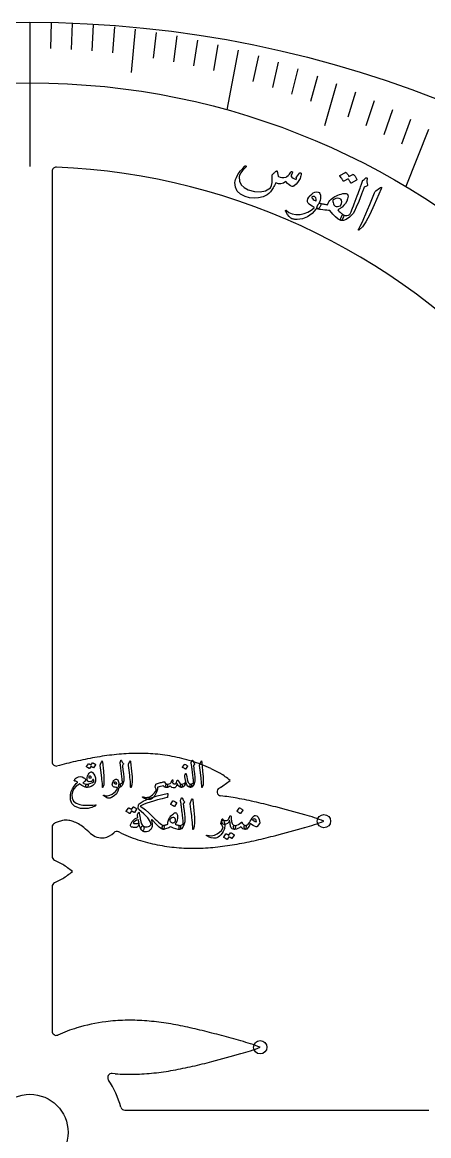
# Model space of a CAD drawing. Header units: millimetres. Extents: x -67 to 67, y -67 to 67.
# Drawn here: x -0.5 to 24.1, y -0.2 to 67 of the extents above; entities that cross this region are included whole.
import ezdxf

# ---------------------------------------------------------------- set-up
doc = ezdxf.new("R2010")
doc.units = ezdxf.units.MM
for name, color, linetype in [('CUT_INNER', 6, 'Continuous'), ('CUT_OUTER', 1, 'Continuous'), ('ENGRAVE', 7, 'Continuous'), ('ENGRAVE_FINE', 8, 'Continuous'), ('TEXT', 5, 'Continuous')]:
    doc.layers.add(name, color=color, linetype=linetype)

msp = doc.modelspace()

# ---------------------------------------------------------------- linework, layer by layer
at = {"layer": 'CUT_INNER'}
for points in [[(1.34, 58.007), (1.34, 22.361)], [(10.911, 21.968), (11.484, 21.677), (11.489, 21.674)], [(11.489, 20.812), (11.484, 20.81), (11.427, 20.78)], [(1.34, 18.427), (1.34, 16.654)], [(3.656, 18.045), (3.651, 18.049)], [(5.499, 18.058), (5.352, 18.133)], [(1.477, 16.431), (1.97, 16.18), (1.975, 16.178)], [(1.34, 14.84), (1.34, 6.107)], [(1.975, 15.316), (1.97, 15.313), (1.477, 15.063)], [(5.149, 3.537), (4.966, 3.555)], [(5.728, 1.34), (24.05, 1.34), (24.055, 1.34)]]:
    msp.add_lwpolyline(points, dxfattribs=at)
msp.add_circle((0, 0), 2.3, dxfattribs=at)
for centre, radius, start, end in [((1.59, 58.007), 0.25, 87.71484, 180), ((0, 19.146), 39.144, 352.28361, 87.65787), ((6.601, 9.034), 13.843, 91.46055, 96.29801), ((6.546, 11.066), 11.81, 85.78447, 91.44326), ((1.59, 22.361), 0.25, 180, 284.19928), ((11.046, -13.929), 37.251, 102.86653, 104.60759), ((8.263, -1.679), 24.689, 100.13944, 102.9008), ((7.017, 5.289), 17.611, 96.30648, 100.13953), ((6.614, 12.044), 10.83, 79.5433, 85.76311), ((6.684, 12.434), 10.433, 72.9409, 79.53327), ((6.915, 13.153), 9.678, 65.61825, 73.00192), ((6.683, 14.574), 8.573, 51.06598, 55.90895), ((7.424, 26.911), 7.329, 303.67971, 309.34535), ((11.54, 20.558), 0.25, 116.91175, 262.72882), ((9.813, 5.425), 14.981, 79.68114, 83.50068), ((8.141, -4.163), 24.714, 77.09479, 79.8507), ((4.839, -18.602), 39.525, 75.36454, 77.10292), ((-5.785, -59.137), 81.429, 74.06354, 75.33853), ((2.209, 17.389), 1.454, 99.55143, 110.46624), ((2.169, 17.615), 1.225, 81.72436, 99.44402), ((2.137, 17.42), 1.423, 70.32155, 81.57146), ((13.997, 9.298), 10.195, 68.4796, 75.36334), ((1.59, 18.427), 0.25, 117.31707, 180), ((2.253, 17.237), 1.612, 110.02758, 118.83247), ((1.961, 16.933), 1.94, 60.37979, 70.27459), ((1.521, 16.158), 2.832, 52.12942, 60.39998), ((0.545, 14.909), 4.416, 45.31098, 52.08134), ((5.238, 17.91), 0.25, 63.08825, 134.27301), ((-4.588, 92.327), 76.893, 284.62269, 285.97296), ((13.994, 28.276), 10.204, 284.63374, 291.51889), ((4.338, 18.783), 1.005, 227.28429, 278.05242), ((4.339, 18.78), 1.002, 278.02519, 316.3796), ((9.494, 26.873), 9.678, 245.61825, 253.00192), ((9.725, 27.592), 10.433, 252.9409, 259.53327), ((8.146, 41.705), 24.689, 280.13944, 282.9008), ((4.847, 56.133), 39.49, 282.89265, 284.63406), ((9.796, 27.982), 10.83, 259.5433, 265.76311), ((9.864, 28.96), 11.81, 265.78447, 271.44326), ((9.808, 30.992), 13.843, 271.46055, 276.29801), ((9.392, 34.737), 17.611, 276.30648, 280.13953), ((1.59, 16.654), 0.25, 180, 243.08825), ((-2.83, 9.078), 8.573, 51.06598, 55.90895), ((-2.089, 21.415), 7.329, 303.67971, 309.34535), ((1.59, 14.84), 0.25, 116.91175, 180), ((5.988, -4.452), 11.222, 91.27967, 97.24654), ((6.016, -5.903), 12.673, 85.98987, 91.25935), ((5.818, -8.682), 15.459, 81.63408, 85.97692), ((1.59, 6.107), 0.25, 180, 292.47879), ((5.587, -2.774), 9.49, 106.91886, 114.27511), ((5.904, -3.777), 10.541, 97.257, 106.98431), ((5.07, -13.756), 20.588, 78.3384, 81.6301), ((3.039, -23.61), 30.649, 76.10974, 78.34238), ((-2.349, -45.45), 53.144, 74.82818, 76.12379), ((-11.003, -77.653), 86.49, 74.07603, 74.87829), ((10.15, -4.347), 10.195, 68.4796, 75.36334), ((-8.434, 78.682), 76.893, 284.62269, 285.97296), ((10.147, 14.63), 10.204, 284.63374, 291.51889), ((1.001, 42.488), 39.49, 282.89265, 284.63406), ((4.941, 3.306), 0.25, 84.23973, 215.11843), ((6.017, 15.315), 11.81, 265.78447, 271.44326), ((5.962, 17.347), 13.843, 271.46055, 276.29801), ((5.546, 21.091), 17.611, 276.30648, 280.13953), ((4.3, 28.059), 24.689, 280.13944, 282.9008), ((0, 0), 5.695, 15.48377, 33.73235), ((5.728, 1.59), 0.25, 196.17188, 270)]:
    msp.add_arc(centre, radius, start, end, dxfattribs=at)
at = {"layer": 'CUT_OUTER'}
msp.add_circle((0, 0), 67, dxfattribs=at)
at = {"layer": 'ENGRAVE'}
for points in [[(0, 67), (0, 58.29)], [(12.567, 65.32), (11.874, 61.717)], [(24.037, 60.525), (22.671, 57.084)]]:
    msp.add_lwpolyline(points, dxfattribs=at)
for centre, radius in [((0, 19.146), 44.196), ((17.738, 18.783), 0.402), ((13.891, 5.137), 0.402)]:
    msp.add_circle(centre, radius, dxfattribs=at)
at = {"layer": 'ENGRAVE_FINE'}
for points in [[(1.276, 66.983), (1.246, 65.415)], [(2.55, 66.932), (2.491, 65.365)], [(3.823, 66.847), (3.733, 65.281)], [(5.091, 66.728), (4.972, 65.164)], [(6.356, 66.576), (6.107, 63.973)], [(7.614, 66.39), (7.435, 64.831)], [(8.865, 66.172), (8.657, 64.615)], [(10.109, 65.92), (9.871, 64.368)], [(11.343, 65.636), (11.075, 64.088)], [(13.78, 64.973), (13.454, 63.434)], [(14.981, 64.594), (14.626, 63.061)], [(16.169, 64.186), (15.784, 62.658)], [(17.342, 63.747), (16.928, 62.225)], [(18.501, 63.279), (17.763, 60.754)], [(19.643, 62.783), (19.172, 61.275)], [(20.769, 62.258), (20.269, 60.758)], [(21.877, 61.707), (21.348, 60.215)], [(22.966, 61.129), (22.409, 59.646)]]:
    msp.add_lwpolyline(points, dxfattribs=at)
at = {"layer": 'TEXT'}
for points in [[(16.262, 57.896), (16.276, 57.91), (16.29, 57.918), (16.304, 57.921), (16.318, 57.918), (16.334, 57.909), (16.346, 57.897), (16.353, 57.883), (16.357, 57.865), (16.358, 57.807), (16.349, 57.74), (16.328, 57.664), (16.296, 57.58), (16.23, 57.447), (16.149, 57.328), (16.055, 57.224), (15.947, 57.133), (15.914, 57.113), (15.883, 57.101), (15.852, 57.096), (15.822, 57.098), (15.725, 57.131), (15.63, 57.19), (15.537, 57.274), (15.445, 57.385), (15.292, 57.289), (15.139, 57.245), (14.987, 57.253), (14.835, 57.314), (14.797, 57.233), (14.759, 57.156), (14.72, 57.083), (14.68, 57.014), (14.639, 56.949), (14.597, 56.886), (14.554, 56.827), (14.509, 56.771), (14.418, 56.673), (14.314, 56.591), (14.198, 56.523), (14.07, 56.469), (13.791, 56.399), (13.517, 56.377), (13.248, 56.403), (12.982, 56.478), (12.702, 56.62), (12.506, 56.808), (12.392, 57.041), (12.36, 57.322), (12.374, 57.416), (12.405, 57.52), (12.454, 57.638), (12.521, 57.766), (12.607, 57.904), (12.711, 58.042), (12.832, 58.18), (12.971, 58.32), (12.981, 58.328), (12.992, 58.333), (13.003, 58.334), (13.015, 58.332), (13.026, 58.327), (13.035, 58.321), (13.041, 58.313), (13.046, 58.304), (13.047, 58.292), (13.045, 58.281), (13.039, 58.27), (13.031, 58.26), (12.851, 58.073), (12.722, 57.913), (12.645, 57.779), (12.617, 57.673), (12.641, 57.411), (12.741, 57.194), (12.916, 57.019), (13.167, 56.886), (13.546, 56.78), (13.893, 56.762), (14.212, 56.835), (14.504, 56.999), (14.563, 57.157), (14.602, 57.334), (14.618, 57.529), (14.612, 57.742), (14.61, 57.764), (14.611, 57.783), (14.616, 57.798), (14.624, 57.81), (14.662, 57.846), (14.698, 57.879), (14.732, 57.91), (14.764, 57.939), (14.794, 57.965), (14.821, 57.988), (14.846, 58.007), (14.869, 58.023), (14.88, 58.029), (14.89, 58.03), (14.899, 58.024), (14.906, 58.014), (14.909, 58.006), (14.913, 57.995), (14.917, 57.98), (14.923, 57.962), (14.928, 57.94), (14.934, 57.915), (14.939, 57.886), (14.945, 57.854), (14.956, 57.792), (14.968, 57.745), (14.981, 57.715), (14.994, 57.7), (15.093, 57.651), (15.202, 57.628), (15.321, 57.631), (15.451, 57.659), (15.506, 57.691), (15.573, 57.751), (15.652, 57.841), (15.742, 57.96), (15.751, 57.971), (15.761, 57.98), (15.774, 57.984), (15.79, 57.986), (15.803, 57.986), (15.815, 57.983), (15.825, 57.977), (15.833, 57.968), (15.838, 57.938), (15.825, 57.89), (15.794, 57.824), (15.745, 57.74), (15.805, 57.66), (15.876, 57.593), (15.96, 57.541), (16.056, 57.503), (16.066, 57.532), (16.072, 57.556), (16.074, 57.576), (16.07, 57.592), (16.065, 57.608), (16.064, 57.622), (16.067, 57.635), (16.074, 57.646)], [(19.484, 57.821), (19.491, 57.823), (19.5, 57.822), (19.509, 57.819), (19.519, 57.812), (19.551, 57.779), (19.581, 57.744), (19.609, 57.709), (19.635, 57.673), (19.659, 57.636), (19.681, 57.598), (19.701, 57.557), (19.72, 57.516), (19.722, 57.505), (19.721, 57.495), (19.715, 57.487), (19.707, 57.48), (19.373, 57.291), (19.366, 57.289), (19.359, 57.293), (19.351, 57.302), (19.342, 57.316), (19.337, 57.327), (19.328, 57.344), (19.315, 57.366), (19.298, 57.393), (19.276, 57.426), (19.25, 57.464), (19.22, 57.509), (19.186, 57.56), (18.926, 57.411), (18.916, 57.408), (18.906, 57.41), (18.897, 57.419), (18.889, 57.434), (18.882, 57.447), (18.87, 57.467), (18.854, 57.494), (18.833, 57.528), (18.807, 57.568), (18.776, 57.617), (18.738, 57.672), (18.696, 57.735), (18.692, 57.744), (18.692, 57.751), (18.696, 57.756), (18.703, 57.76), (19.031, 57.942), (19.038, 57.944), (19.047, 57.944), (19.056, 57.94), (19.067, 57.934), (19.095, 57.907), (19.121, 57.88), (19.145, 57.851), (19.168, 57.821), (19.189, 57.789), (19.208, 57.758), (19.226, 57.725), (19.242, 57.692)], [(20.095, 57.473), (20.154, 57.52), (20.2, 57.557), (20.233, 57.585), (20.254, 57.604), (20.269, 57.615), (20.283, 57.621), (20.297, 57.621), (20.311, 57.617), (20.324, 57.607), (20.333, 57.593), (20.336, 57.577), (20.335, 57.557), (20.325, 57.459), (20.326, 57.367), (20.337, 57.279), (20.358, 57.196), (20.363, 57.17), (20.356, 57.148), (20.338, 57.128), (20.308, 57.112), (20.162, 57.042), (20.14, 56.988), (20.119, 56.934), (20.098, 56.881), (20.078, 56.829), (20.058, 56.778), (20.039, 56.728), (20.02, 56.679), (20.002, 56.631), (19.831, 56.186), (19.688, 55.843), (19.574, 55.602), (19.488, 55.462), (19.278, 55.239), (19.085, 55.093), (18.907, 55.027), (18.745, 55.04), (18.741, 55.042), (18.738, 55.044), (18.734, 55.046), (18.73, 55.048), (18.72, 55.08), (18.731, 55.136), (18.764, 55.214), (18.819, 55.316), (18.842, 55.352), (18.866, 55.374), (18.893, 55.382), (18.921, 55.376), (19.024, 55.346), (19.121, 55.339), (19.209, 55.356), (19.29, 55.396), (19.329, 55.475), (19.37, 55.567), (19.415, 55.671), (19.462, 55.787), (19.513, 55.914), (19.567, 56.052), (19.623, 56.201), (19.683, 56.361), (19.742, 56.518), (19.795, 56.66), (19.841, 56.785), (19.881, 56.895), (19.915, 56.989), (19.943, 57.067), (19.966, 57.129), (19.984, 57.175), (20.056, 57.408), (20.066, 57.429), (20.076, 57.448), (20.086, 57.462), (20.095, 57.473)], [(17.252, 55.73), (17.017, 55.457), (16.749, 55.262), (16.448, 55.142), (16.113, 55.099), (16.07, 55.098), (16.027, 55.1), (15.986, 55.102), (15.945, 55.107), (15.907, 55.112), (15.87, 55.12), (15.835, 55.129), (15.802, 55.14), (15.728, 55.186), (15.642, 55.275), (15.543, 55.406), (15.431, 55.58), (15.42, 55.602), (15.416, 55.621), (15.419, 55.637), (15.429, 55.649), (15.443, 55.656), (15.456, 55.656), (15.47, 55.649), (15.485, 55.635), (15.625, 55.509), (15.809, 55.43), (16.037, 55.396), (16.31, 55.408), (16.55, 55.453), (16.771, 55.535), (16.971, 55.652), (17.15, 55.806), (17.153, 55.813), (17.153, 55.819), (17.152, 55.825), (17.148, 55.83), (17.022, 55.898), (16.919, 55.964), (16.839, 56.029), (16.781, 56.092), (16.747, 56.165), (16.742, 56.246), (16.765, 56.337), (16.818, 56.436), (16.826, 56.449), (16.835, 56.461), (16.845, 56.474), (16.855, 56.486), (16.865, 56.499), (16.877, 56.513), (16.889, 56.527), (16.902, 56.541), (16.997, 56.631), (17.093, 56.697), (17.19, 56.739), (17.288, 56.759), (17.377, 56.753), (17.447, 56.721), (17.495, 56.661), (17.524, 56.575), (17.535, 56.469), (17.527, 56.355), (17.5, 56.234), (17.456, 56.104), (17.463, 56.101), (17.471, 56.098), (17.478, 56.095), (17.485, 56.093), (17.492, 56.091), (17.499, 56.088), (17.507, 56.085), (17.514, 56.081), (17.537, 56.064), (17.549, 56.038), (17.55, 56.004), (17.54, 55.962), (17.524, 55.918), (17.503, 55.876), (17.477, 55.835), (17.448, 55.796), (17.418, 55.763), (17.391, 55.742), (17.369, 55.733), (17.35, 55.735), (17.279, 55.769), (17.275, 55.762), (17.269, 55.753), (17.262, 55.743), (17.252, 55.73)], [(17.271, 56.242), (17.264, 56.331), (17.243, 56.4), (17.209, 56.451), (17.162, 56.483), (17.127, 56.489), (17.094, 56.489), (17.062, 56.482), (17.031, 56.469), (17.018, 56.46), (17.012, 56.448), (17.01, 56.432), (17.014, 56.412), (17.037, 56.359), (17.083, 56.31), (17.151, 56.263), (17.242, 56.219), (17.252, 56.216), (17.261, 56.219), (17.267, 56.228), (17.271, 56.242)], [(19.122, 56.643), (19.127, 56.64), (19.132, 56.637), (19.136, 56.635), (19.14, 56.632), (19.143, 56.629), (19.146, 56.625), (19.149, 56.622), (19.152, 56.618), (19.177, 56.563), (19.187, 56.5), (19.183, 56.429), (19.165, 56.351), (19.107, 56.204), (19.031, 56.071), (18.937, 55.952), (18.825, 55.848), (18.796, 55.825), (18.766, 55.803), (18.735, 55.781), (18.704, 55.759), (18.671, 55.738), (18.638, 55.717), (18.603, 55.697), (18.568, 55.677), (18.615, 55.628), (18.661, 55.583), (18.706, 55.54), (18.75, 55.501), (18.794, 55.464), (18.837, 55.431), (18.879, 55.402), (18.921, 55.376), (18.934, 55.362), (18.938, 55.338), (18.932, 55.304), (18.916, 55.26), (18.868, 55.154), (18.823, 55.082), (18.782, 55.044), (18.745, 55.04), (18.588, 55.123), (18.428, 55.251), (18.264, 55.425), (18.095, 55.645), (18.002, 55.647), (17.9, 55.652), (17.789, 55.662), (17.67, 55.675), (17.552, 55.691), (17.459, 55.706), (17.39, 55.722), (17.346, 55.737), (17.328, 55.752), (17.317, 55.776), (17.314, 55.81), (17.319, 55.852), (17.324, 55.876), (17.33, 55.898), (17.339, 55.92), (17.349, 55.941), (17.36, 55.961), (17.372, 55.981), (17.384, 56.001), (17.398, 56.02), (17.427, 56.053), (17.456, 56.074), (17.483, 56.083), (17.509, 56.079), (17.567, 56.064), (17.625, 56.049), (17.681, 56.036), (17.737, 56.024), (17.792, 56.013), (17.846, 56.004), (17.901, 55.995), (17.955, 55.986), (17.99, 56.075), (18.038, 56.16), (18.1, 56.244), (18.176, 56.324), (18.247, 56.384), (18.322, 56.439), (18.401, 56.489), (18.485, 56.534), (18.574, 56.573), (18.668, 56.606), (18.768, 56.634), (18.873, 56.656), (18.952, 56.666), (19.019, 56.667), (19.076, 56.659), (19.122, 56.643)], [(21.08, 56.989), (21.155, 57.036), (21.198, 57.044), (21.209, 57.011), (21.188, 56.938), (20.77, 55.989), (20.509, 55.408), (20.271, 54.961), (20.057, 54.647), (19.868, 54.465), (19.846, 54.454), (19.83, 54.45), (19.82, 54.454), (19.816, 54.465), (19.816, 54.479), (19.819, 54.496), (19.826, 54.515), (19.837, 54.536), (19.926, 54.695), (20.013, 54.868), (20.099, 55.055), (20.182, 55.255), (20.205, 55.307), (20.264, 55.448), (20.361, 55.678), (20.494, 55.998), (20.78, 56.712), (20.798, 56.748), (20.818, 56.78), (20.84, 56.807), (20.865, 56.829)], [(18.748, 56.332), (18.657, 56.372), (18.555, 56.38), (18.443, 56.358), (18.322, 56.304), (18.294, 56.28), (18.278, 56.241), (18.274, 56.187), (18.282, 56.117), (18.302, 56.046), (18.331, 55.987), (18.369, 55.941), (18.417, 55.908), (18.478, 55.889), (18.552, 55.887), (18.639, 55.9), (18.739, 55.93), (18.798, 56.059), (18.819, 56.168), (18.802, 56.26), (18.748, 56.332)], [(3.765, 22.295), (3.768, 22.297), (3.772, 22.299), (3.777, 22.3), (3.784, 22.299), (3.806, 22.291), (3.828, 22.281), (3.849, 22.271), (3.87, 22.26), (3.89, 22.248), (3.91, 22.235), (3.929, 22.22), (3.947, 22.205), (3.951, 22.2), (3.953, 22.195), (3.952, 22.19), (3.95, 22.184), (3.839, 22.009), (3.836, 22.006), (3.831, 22.006), (3.825, 22.009), (3.818, 22.013), (3.813, 22.018), (3.805, 22.023), (3.793, 22.031), (3.779, 22.04), (3.761, 22.051), (3.74, 22.063), (3.715, 22.078), (3.687, 22.094), (3.599, 21.958), (3.595, 21.954), (3.59, 21.953), (3.584, 21.955), (3.576, 21.96), (3.57, 21.965), (3.559, 21.972), (3.545, 21.981), (3.528, 21.993), (3.506, 22.006), (3.48, 22.023), (3.449, 22.041), (3.415, 22.062), (3.411, 22.065), (3.409, 22.069), (3.41, 22.072), (3.412, 22.076), (3.525, 22.244), (3.528, 22.247), (3.532, 22.248), (3.537, 22.249), (3.544, 22.248), (3.563, 22.242), (3.582, 22.235), (3.6, 22.227), (3.618, 22.217), (3.635, 22.207), (3.651, 22.196), (3.667, 22.185), (3.682, 22.172)], [(4.312, 22.359), (4.334, 22.402), (4.351, 22.417), (4.365, 22.404), (4.374, 22.364), (4.427, 21.799), (4.458, 21.452), (4.466, 21.175), (4.448, 20.968), (4.406, 20.83), (4.399, 20.819), (4.392, 20.813), (4.386, 20.812), (4.381, 20.817), (4.377, 20.823), (4.374, 20.832), (4.372, 20.843), (4.372, 20.856), (4.372, 20.956), (4.367, 21.062), (4.358, 21.174), (4.344, 21.292), (4.341, 21.322), (4.332, 21.406), (4.317, 21.541), (4.295, 21.73), (4.245, 22.147), (4.244, 22.169), (4.245, 22.19), (4.248, 22.209), (4.254, 22.226)], [(5.439, 22.336), (5.455, 22.374), (5.467, 22.404), (5.476, 22.426), (5.481, 22.44), (5.485, 22.449), (5.49, 22.456), (5.496, 22.459), (5.504, 22.461), (5.512, 22.459), (5.519, 22.455), (5.525, 22.448), (5.529, 22.438), (5.548, 22.388), (5.571, 22.344), (5.598, 22.304), (5.628, 22.269), (5.637, 22.258), (5.639, 22.246), (5.636, 22.232), (5.626, 22.216), (5.575, 22.145), (5.579, 22.113), (5.582, 22.081), (5.586, 22.05), (5.589, 22.02), (5.593, 21.991), (5.596, 21.961), (5.599, 21.933), (5.603, 21.905), (5.635, 21.646), (5.654, 21.444), (5.661, 21.298), (5.656, 21.209), (5.612, 21.047), (5.556, 20.927), (5.486, 20.849), (5.402, 20.814), (5.4, 20.814), (5.398, 20.814), (5.395, 20.814), (5.393, 20.814), (5.379, 20.827), (5.371, 20.857), (5.367, 20.903), (5.368, 20.966), (5.37, 20.99), (5.376, 21.007), (5.387, 21.017), (5.402, 21.022), (5.461, 21.034), (5.51, 21.055), (5.548, 21.085), (5.578, 21.126), (5.576, 21.174), (5.572, 21.229), (5.567, 21.29), (5.56, 21.358), (5.552, 21.433), (5.543, 21.514), (5.532, 21.6), (5.52, 21.693), (5.509, 21.784), (5.499, 21.866), (5.489, 21.938), (5.481, 22.002), (5.473, 22.056), (5.467, 22.101), (5.463, 22.137), (5.46, 22.163), (5.437, 22.295), (5.436, 22.308), (5.436, 22.319), (5.437, 22.328), (5.439, 22.336)], [(6.011, 22.359), (6.033, 22.402), (6.051, 22.417), (6.064, 22.404), (6.073, 22.364), (6.126, 21.799), (6.158, 21.452), (6.165, 21.175), (6.147, 20.968), (6.106, 20.83), (6.098, 20.819), (6.091, 20.813), (6.085, 20.812), (6.08, 20.817), (6.076, 20.823), (6.073, 20.832), (6.072, 20.843), (6.071, 20.856), (6.071, 20.956), (6.066, 21.062), (6.057, 21.174), (6.043, 21.292), (6.04, 21.322), (6.031, 21.406), (6.016, 21.541), (5.995, 21.73), (5.944, 22.147), (5.943, 22.169), (5.944, 22.19), (5.948, 22.209), (5.953, 22.226)], [(9.313, 22.214), (9.316, 22.217), (9.32, 22.218), (9.325, 22.219), (9.332, 22.218), (9.376, 22.2), (9.418, 22.178), (9.458, 22.152), (9.495, 22.122), (9.499, 22.117), (9.5, 22.113), (9.5, 22.108), (9.498, 22.103), (9.389, 21.928), (9.385, 21.924), (9.38, 21.923), (9.374, 21.925), (9.366, 21.93), (9.36, 21.935), (9.349, 21.942), (9.335, 21.951), (9.318, 21.963), (9.296, 21.976), (9.27, 21.993), (9.239, 22.011), (9.205, 22.032), (9.2, 22.035), (9.198, 22.039), (9.198, 22.042), (9.2, 22.046)], [(9.73, 22.336), (9.746, 22.374), (9.758, 22.404), (9.767, 22.426), (9.772, 22.44), (9.776, 22.449), (9.781, 22.456), (9.787, 22.459), (9.795, 22.461), (9.803, 22.459), (9.81, 22.455), (9.816, 22.448), (9.82, 22.438), (9.839, 22.388), (9.862, 22.344), (9.889, 22.304), (9.919, 22.269), (9.928, 22.258), (9.93, 22.246), (9.927, 22.232), (9.917, 22.216), (9.866, 22.145), (9.87, 22.113), (9.873, 22.081), (9.877, 22.05), (9.88, 22.02), (9.884, 21.991), (9.887, 21.961), (9.891, 21.933), (9.894, 21.905), (9.926, 21.646), (9.945, 21.444), (9.953, 21.298), (9.947, 21.209), (9.904, 21.047), (9.847, 20.927), (9.777, 20.849), (9.694, 20.814), (9.691, 20.814), (9.689, 20.814), (9.687, 20.814), (9.684, 20.814), (9.671, 20.827), (9.662, 20.857), (9.658, 20.903), (9.659, 20.966), (9.661, 20.99), (9.668, 21.007), (9.678, 21.017), (9.694, 21.022), (9.752, 21.034), (9.801, 21.055), (9.84, 21.085), (9.869, 21.126), (9.867, 21.174), (9.863, 21.229), (9.858, 21.29), (9.851, 21.358), (9.843, 21.433), (9.834, 21.514), (9.823, 21.6), (9.811, 21.693), (9.8, 21.784), (9.79, 21.866), (9.78, 21.938), (9.772, 22.002), (9.765, 22.056), (9.759, 22.101), (9.754, 22.137), (9.751, 22.163), (9.728, 22.295), (9.727, 22.308), (9.727, 22.319), (9.729, 22.328), (9.73, 22.336)], [(10.302, 22.359), (10.324, 22.402), (10.342, 22.417), (10.355, 22.404), (10.364, 22.364), (10.418, 21.799), (10.449, 21.452), (10.456, 21.175), (10.439, 20.968), (10.397, 20.83), (10.389, 20.819), (10.382, 20.813), (10.377, 20.812), (10.371, 20.817), (10.367, 20.823), (10.364, 20.832), (10.363, 20.843), (10.362, 20.856), (10.362, 20.956), (10.358, 21.062), (10.348, 21.174), (10.335, 21.292), (10.332, 21.322), (10.322, 21.406), (10.307, 21.541), (10.286, 21.73), (10.235, 22.147), (10.234, 22.169), (10.235, 22.19), (10.239, 22.209), (10.245, 22.226)], [(3.691, 21.757), (3.707, 21.755), (3.725, 21.748), (3.744, 21.737), (3.765, 21.721), (3.855, 21.625), (3.918, 21.516), (3.953, 21.396), (3.961, 21.264), (3.954, 21.195), (3.94, 21.134), (3.918, 21.08), (3.89, 21.033), (3.797, 20.938), (3.688, 20.869), (3.565, 20.828), (3.426, 20.814), (3.412, 20.818), (3.4, 20.828), (3.39, 20.844), (3.382, 20.867), (3.379, 20.88), (3.377, 20.893), (3.377, 20.907), (3.377, 20.92), (3.377, 20.934), (3.379, 20.947), (3.38, 20.959), (3.382, 20.971), (3.389, 20.991), (3.398, 21.007), (3.41, 21.017), (3.426, 21.022), (3.561, 21.04), (3.679, 21.074), (3.778, 21.123), (3.86, 21.188), (3.856, 21.22), (3.851, 21.246), (3.845, 21.265), (3.839, 21.278), (3.831, 21.289), (3.824, 21.296), (3.817, 21.299), (3.811, 21.299), (3.807, 21.297), (3.804, 21.295), (3.801, 21.293), (3.8, 21.289), (3.777, 21.244), (3.75, 21.209), (3.718, 21.184), (3.68, 21.169), (3.57, 21.161), (3.495, 21.191), (3.454, 21.259), (3.447, 21.365), (3.456, 21.427), (3.475, 21.49), (3.502, 21.556), (3.539, 21.624), (3.578, 21.682), (3.616, 21.724), (3.654, 21.749), (3.691, 21.757)], [(3.615, 21.508), (3.592, 21.502), (3.574, 21.485), (3.561, 21.457), (3.553, 21.418), (3.553, 21.412), (3.554, 21.408), (3.554, 21.405), (3.555, 21.405), (3.579, 21.399), (3.602, 21.396), (3.626, 21.395), (3.65, 21.398), (3.671, 21.402), (3.688, 21.409), (3.702, 21.417), (3.712, 21.428), (3.686, 21.465), (3.661, 21.491), (3.638, 21.505), (3.615, 21.508)], [(9.334, 21.524), (9.334, 21.535), (9.338, 21.549), (9.346, 21.568), (9.357, 21.591), (9.368, 21.613), (9.378, 21.631), (9.386, 21.645), (9.391, 21.654), (9.402, 21.661), (9.411, 21.659), (9.418, 21.649), (9.424, 21.631), (9.426, 21.618), (9.43, 21.603), (9.434, 21.585), (9.439, 21.565), (9.444, 21.542), (9.449, 21.518), (9.455, 21.491), (9.461, 21.462), (9.488, 21.342), (9.512, 21.245), (9.533, 21.173), (9.55, 21.126), (9.577, 21.084), (9.609, 21.052), (9.648, 21.032), (9.694, 21.022), (9.707, 21.019), (9.718, 21.014), (9.727, 21.005), (9.735, 20.994), (9.741, 20.979), (9.744, 20.963), (9.744, 20.945), (9.74, 20.925), (9.729, 20.877), (9.718, 20.842), (9.706, 20.821), (9.694, 20.814), (9.602, 20.834), (9.526, 20.89), (9.465, 20.981), (9.419, 21.107), (9.417, 21.112), (9.415, 21.113), (9.414, 21.113), (9.412, 21.109), (9.357, 20.987), (9.291, 20.897), (9.216, 20.84), (9.131, 20.814), (9.121, 20.815), (9.113, 20.82), (9.106, 20.829), (9.101, 20.842), (9.096, 20.86), (9.091, 20.884), (9.086, 20.912), (9.08, 20.946), (9.079, 20.978), (9.087, 21.002), (9.104, 21.016), (9.131, 21.022), (9.22, 21.033), (9.294, 21.06), (9.354, 21.104), (9.401, 21.163), (9.402, 21.17), (9.399, 21.186), (9.395, 21.209), (9.387, 21.241), (9.382, 21.261), (9.377, 21.285), (9.371, 21.314), (9.365, 21.347), (9.358, 21.385), (9.351, 21.427), (9.343, 21.474), (9.334, 21.524)], [(3.253, 21.407), (3.298, 21.376), (3.33, 21.345), (3.348, 21.315), (3.352, 21.285), (3.348, 21.256), (3.339, 21.229), (3.323, 21.203), (3.302, 21.179), (3.277, 21.156), (3.252, 21.137), (3.226, 21.12), (3.2, 21.107), (3.193, 21.104), (3.192, 21.101), (3.195, 21.096), (3.203, 21.091), (3.258, 21.062), (3.314, 21.04), (3.37, 21.027), (3.426, 21.022), (3.463, 21.015), (3.488, 20.999), (3.502, 20.973), (3.505, 20.939), (3.496, 20.884), (3.48, 20.845), (3.457, 20.822), (3.426, 20.814), (3.339, 20.828), (3.242, 20.867), (3.134, 20.934), (3.016, 21.026), (3.009, 21.03), (3.001, 21.031), (2.994, 21.03), (2.986, 21.026), (2.79, 20.888), (2.647, 20.732), (2.558, 20.559), (2.522, 20.369), (2.545, 20.163), (2.635, 19.997), (2.792, 19.872), (3.016, 19.786), (3.094, 19.769), (3.184, 19.756), (3.285, 19.747), (3.397, 19.742), (3.521, 19.741), (3.656, 19.744), (3.802, 19.751), (3.959, 19.763), (3.97, 19.764), (3.978, 19.763), (3.984, 19.759), (3.986, 19.754), (3.986, 19.747), (3.982, 19.739), (3.976, 19.732), (3.966, 19.724), (3.924, 19.698), (3.869, 19.671), (3.803, 19.642), (3.724, 19.611), (3.645, 19.582), (3.577, 19.562), (3.52, 19.549), (3.475, 19.544), (3.396, 19.54), (3.321, 19.539), (3.248, 19.54), (3.177, 19.544), (3.109, 19.549), (3.045, 19.558), (2.983, 19.568), (2.924, 19.581), (2.68, 19.682), (2.52, 19.848), (2.443, 20.079), (2.449, 20.374), (2.491, 20.565), (2.562, 20.742), (2.663, 20.904), (2.792, 21.052), (2.804, 21.063), (2.815, 21.073), (2.826, 21.081), (2.835, 21.089), (2.843, 21.095), (2.85, 21.101), (2.856, 21.107), (2.861, 21.112), (2.871, 21.12), (2.876, 21.127), (2.876, 21.133), (2.873, 21.137), (2.842, 21.16), (2.807, 21.177), (2.768, 21.189), (2.725, 21.195), (2.698, 21.2), (2.68, 21.209), (2.672, 21.221), (2.675, 21.236), (2.687, 21.263), (2.7, 21.288), (2.716, 21.311), (2.732, 21.332), (2.75, 21.352), (2.769, 21.37), (2.789, 21.387), (2.811, 21.402), (2.92, 21.454), (3.031, 21.473), (3.142, 21.457), (3.253, 21.407)], [(5.356, 20.789), (5.302, 20.599), (5.212, 20.44), (5.084, 20.312), (4.92, 20.215), (4.897, 20.205), (4.875, 20.196), (4.853, 20.188), (4.83, 20.181), (4.809, 20.176), (4.788, 20.171), (4.767, 20.168), (4.747, 20.166), (4.698, 20.173), (4.632, 20.199), (4.55, 20.244), (4.452, 20.307), (4.442, 20.316), (4.436, 20.325), (4.434, 20.333), (4.436, 20.342), (4.442, 20.348), (4.449, 20.351), (4.458, 20.35), (4.468, 20.346), (4.57, 20.313), (4.685, 20.313), (4.811, 20.347), (4.95, 20.413), (5.064, 20.49), (5.158, 20.581), (5.232, 20.685), (5.287, 20.803), (5.287, 20.807), (5.285, 20.81), (5.283, 20.813), (5.28, 20.814), (5.201, 20.819), (5.133, 20.828), (5.077, 20.842), (5.033, 20.86), (4.999, 20.889), (4.978, 20.928), (4.969, 20.979), (4.973, 21.04), (4.975, 21.048), (4.976, 21.057), (4.978, 21.065), (4.98, 21.074), (4.983, 21.083), (4.986, 21.092), (4.989, 21.102), (4.992, 21.112), (5.019, 21.178), (5.052, 21.232), (5.09, 21.276), (5.135, 21.308), (5.18, 21.325), (5.222, 21.325), (5.26, 21.307), (5.294, 21.271), (5.324, 21.221), (5.346, 21.163), (5.362, 21.096), (5.37, 21.022), (5.375, 21.022), (5.379, 21.022), (5.383, 21.023), (5.387, 21.023), (5.391, 21.023), (5.396, 21.024), (5.4, 21.024), (5.405, 21.024), (5.42, 21.021), (5.432, 21.011), (5.441, 20.994), (5.446, 20.971), (5.448, 20.946), (5.448, 20.92), (5.445, 20.894), (5.439, 20.867), (5.432, 20.844), (5.424, 20.828), (5.415, 20.818), (5.405, 20.814), (5.361, 20.814), (5.361, 20.81), (5.36, 20.805), (5.358, 20.797), (5.356, 20.789)], [(5.245, 21.047), (5.221, 21.089), (5.195, 21.119), (5.166, 21.137), (5.135, 21.142), (5.116, 21.137), (5.1, 21.129), (5.085, 21.118), (5.073, 21.105), (5.069, 21.098), (5.068, 21.09), (5.071, 21.081), (5.077, 21.073), (5.101, 21.052), (5.135, 21.037), (5.181, 21.03), (5.236, 21.029), (5.242, 21.03), (5.245, 21.033), (5.247, 21.039), (5.245, 21.047)], [(8.259, 20.814), (8.223, 20.816), (8.191, 20.821), (8.162, 20.828), (8.137, 20.84), (8.126, 20.846), (8.115, 20.854), (8.106, 20.862), (8.097, 20.872), (8.088, 20.883), (8.08, 20.894), (8.071, 20.906), (8.063, 20.918), (7.967, 20.904), (7.879, 20.886), (7.799, 20.864), (7.727, 20.84), (7.712, 20.831), (7.701, 20.82), (7.694, 20.805), (7.692, 20.787), (7.686, 20.713), (7.676, 20.645), (7.661, 20.585), (7.641, 20.531), (7.622, 20.488), (7.601, 20.447), (7.577, 20.407), (7.553, 20.367), (7.526, 20.328), (7.497, 20.291), (7.466, 20.255), (7.434, 20.219), (7.37, 20.16), (7.31, 20.117), (7.252, 20.092), (7.196, 20.083), (7.143, 20.086), (7.087, 20.095), (7.029, 20.111), (6.968, 20.132), (6.938, 20.144), (6.911, 20.156), (6.886, 20.168), (6.864, 20.179), (6.845, 20.19), (6.827, 20.2), (6.812, 20.209), (6.8, 20.217), (6.792, 20.224), (6.788, 20.232), (6.786, 20.24), (6.788, 20.249), (6.793, 20.257), (6.8, 20.26), (6.809, 20.26), (6.82, 20.256), (6.865, 20.24), (6.906, 20.228), (6.943, 20.22), (6.975, 20.217), (6.992, 20.216), (7.009, 20.216), (7.028, 20.216), (7.048, 20.217), (7.068, 20.218), (7.09, 20.221), (7.113, 20.223), (7.136, 20.226), (7.186, 20.24), (7.245, 20.268), (7.311, 20.309), (7.385, 20.365), (7.459, 20.43), (7.522, 20.502), (7.575, 20.58), (7.618, 20.664), (7.62, 20.668), (7.62, 20.671), (7.62, 20.675), (7.618, 20.678), (7.605, 20.723), (7.589, 20.764), (7.571, 20.799), (7.549, 20.83), (7.543, 20.851), (7.548, 20.886), (7.564, 20.936), (7.591, 21.001), (7.598, 21.014), (7.608, 21.024), (7.62, 21.032), (7.634, 21.038), (7.695, 21.057), (7.755, 21.075), (7.814, 21.093), (7.872, 21.109), (7.929, 21.125), (7.987, 21.139), (8.043, 21.153), (8.1, 21.165), (8.114, 21.166), (8.124, 21.164), (8.132, 21.157), (8.137, 21.146), (8.142, 21.122), (8.149, 21.1), (8.158, 21.081), (8.169, 21.063), (8.184, 21.049), (8.204, 21.038), (8.229, 21.029), (8.259, 21.022), (8.274, 21.016), (8.286, 21.004), (8.295, 20.987), (8.301, 20.964), (8.304, 20.939), (8.304, 20.913), (8.302, 20.888), (8.296, 20.863), (8.289, 20.841), (8.28, 20.826), (8.27, 20.817), (8.259, 20.814)], [(8.255, 21.022), (8.335, 21.026), (8.401, 21.04), (8.454, 21.063), (8.495, 21.096), (8.513, 21.121), (8.53, 21.153), (8.547, 21.191), (8.564, 21.236), (8.57, 21.25), (8.576, 21.26), (8.584, 21.267), (8.591, 21.271), (8.601, 21.273), (8.61, 21.272), (8.617, 21.268), (8.624, 21.262), (8.629, 21.252), (8.632, 21.241), (8.631, 21.229), (8.628, 21.215), (8.616, 21.181), (8.609, 21.153), (8.605, 21.13), (8.605, 21.112), (8.613, 21.087), (8.629, 21.066), (8.654, 21.051), (8.688, 21.04), (8.726, 21.035), (8.757, 21.037), (8.783, 21.045), (8.803, 21.059), (8.825, 21.087), (8.845, 21.128), (8.864, 21.183), (8.882, 21.25), (8.885, 21.258), (8.89, 21.264), (8.9, 21.267), (8.912, 21.268), (8.923, 21.267), (8.933, 21.264), (8.94, 21.258), (8.944, 21.25), (8.986, 21.155), (9.032, 21.086), (9.081, 21.041), (9.133, 21.022), (9.145, 21.016), (9.156, 21.002), (9.165, 20.979), (9.172, 20.948), (9.176, 20.923), (9.176, 20.899), (9.173, 20.876), (9.168, 20.854), (9.161, 20.836), (9.153, 20.824), (9.144, 20.817), (9.133, 20.814), (9.059, 20.828), (8.994, 20.871), (8.937, 20.943), (8.889, 21.043), (8.886, 21.048), (8.884, 21.049), (8.88, 21.048), (8.877, 21.043), (8.857, 20.979), (8.836, 20.925), (8.816, 20.883), (8.796, 20.851), (8.777, 20.83), (8.756, 20.814), (8.732, 20.803), (8.707, 20.798), (8.631, 20.803), (8.565, 20.825), (8.509, 20.864), (8.462, 20.92), (8.409, 20.876), (8.357, 20.843), (8.306, 20.823), (8.255, 20.814), (8.242, 20.817), (8.23, 20.827), (8.22, 20.843), (8.211, 20.865), (8.195, 20.934), (8.198, 20.983), (8.217, 21.012), (8.255, 21.022)], [(8.288, 20.462), (8.296, 20.461), (8.302, 20.46), (8.308, 20.457), (8.312, 20.454), (8.318, 20.447), (8.321, 20.438), (8.322, 20.427), (8.32, 20.414), (8.291, 20.229), (8.288, 20.221), (8.284, 20.214), (8.276, 20.209), (8.267, 20.205), (7.972, 20.134), (7.703, 20.065), (7.461, 19.997), (7.246, 19.93), (7.057, 19.866), (6.895, 19.803), (6.76, 19.742), (6.652, 19.682), (6.802, 19.59), (6.972, 19.46), (7.162, 19.292), (7.373, 19.087), (7.46, 19.001), (7.553, 18.913), (7.652, 18.821), (7.757, 18.727), (7.856, 18.642), (7.935, 18.581), (7.994, 18.542), (8.035, 18.526), (8.076, 18.509), (8.096, 18.47), (8.095, 18.412), (8.072, 18.334), (8.063, 18.313), (8.053, 18.298), (8.044, 18.289), (8.035, 18.286), (7.936, 18.322), (7.793, 18.429), (7.604, 18.608), (7.37, 18.858), (7.356, 18.865), (7.347, 18.867), (7.341, 18.864), (7.341, 18.855), (7.358, 18.73), (7.369, 18.621), (7.372, 18.529), (7.367, 18.454), (7.353, 18.406), (7.335, 18.362), (7.312, 18.322), (7.285, 18.286), (7.229, 18.231), (7.169, 18.188), (7.105, 18.158), (7.036, 18.139), (6.96, 18.132), (6.892, 18.138), (6.833, 18.159), (6.783, 18.193), (6.731, 18.248), (6.701, 18.302), (6.692, 18.354), (6.705, 18.404), (6.737, 18.457), (6.769, 18.488), (6.803, 18.497), (6.839, 18.484), (6.892, 18.456), (6.95, 18.44), (7.012, 18.436), (7.079, 18.444), (7.145, 18.462), (7.205, 18.492), (7.259, 18.532), (7.306, 18.582), (7.248, 18.767), (7.104, 18.981), (6.877, 19.225), (6.564, 19.498), (6.54, 19.523), (6.526, 19.553), (6.52, 19.589), (6.524, 19.629), (6.539, 19.708), (6.553, 19.768), (6.568, 19.809), (6.583, 19.832), (6.828, 19.99), (7.193, 20.147), (7.677, 20.304), (8.28, 20.459), (8.281, 20.459), (8.283, 20.459), (8.284, 20.46), (8.284, 20.46), (8.285, 20.461), (8.286, 20.461), (8.287, 20.462), (8.288, 20.462)], [(9.089, 20.048), (9.107, 20.091), (9.121, 20.126), (9.131, 20.151), (9.137, 20.168), (9.142, 20.178), (9.148, 20.186), (9.155, 20.191), (9.164, 20.192), (9.174, 20.19), (9.182, 20.185), (9.188, 20.177), (9.193, 20.165), (9.215, 20.108), (9.242, 20.057), (9.273, 20.011), (9.308, 19.971), (9.318, 19.958), (9.321, 19.943), (9.316, 19.927), (9.305, 19.909), (9.246, 19.826), (9.251, 19.789), (9.255, 19.753), (9.258, 19.717), (9.262, 19.682), (9.267, 19.648), (9.271, 19.614), (9.274, 19.581), (9.278, 19.549), (9.315, 19.249), (9.338, 19.015), (9.346, 18.846), (9.34, 18.743), (9.29, 18.555), (9.224, 18.416), (9.143, 18.327), (9.046, 18.286), (9.044, 18.286), (9.041, 18.286), (9.038, 18.286), (9.036, 18.286), (9.02, 18.301), (9.01, 18.336), (9.005, 18.389), (9.006, 18.462), (9.009, 18.489), (9.016, 18.509), (9.029, 18.521), (9.046, 18.526), (9.114, 18.54), (9.17, 18.564), (9.216, 18.6), (9.249, 18.647), (9.247, 18.703), (9.243, 18.766), (9.237, 18.837), (9.229, 18.916), (9.22, 19.002), (9.209, 19.096), (9.196, 19.196), (9.182, 19.303), (9.17, 19.409), (9.158, 19.503), (9.147, 19.587), (9.137, 19.661), (9.129, 19.724), (9.122, 19.776), (9.117, 19.817), (9.113, 19.848), (9.086, 20), (9.085, 20.015), (9.086, 20.028), (9.087, 20.039), (9.089, 20.048)], [(6.217, 19.634), (6.22, 19.637), (6.225, 19.64), (6.231, 19.64), (6.238, 19.64), (6.265, 19.63), (6.29, 19.619), (6.315, 19.607), (6.338, 19.594), (6.362, 19.58), (6.384, 19.565), (6.406, 19.548), (6.428, 19.53), (6.432, 19.525), (6.434, 19.519), (6.433, 19.513), (6.431, 19.506), (6.302, 19.303), (6.299, 19.3), (6.294, 19.3), (6.287, 19.303), (6.278, 19.309), (6.272, 19.314), (6.263, 19.32), (6.25, 19.329), (6.233, 19.339), (6.212, 19.352), (6.188, 19.366), (6.159, 19.383), (6.126, 19.402), (6.025, 19.244), (6.02, 19.24), (6.014, 19.238), (6.007, 19.241), (5.998, 19.247), (5.991, 19.253), (5.979, 19.261), (5.963, 19.271), (5.942, 19.285), (5.917, 19.3), (5.887, 19.319), (5.851, 19.341), (5.811, 19.365), (5.807, 19.369), (5.805, 19.373), (5.806, 19.377), (5.809, 19.381), (5.939, 19.576), (5.943, 19.579), (5.947, 19.581), (5.953, 19.581), (5.961, 19.581), (5.983, 19.574), (6.005, 19.565), (6.026, 19.555), (6.046, 19.545), (6.066, 19.533), (6.085, 19.52), (6.103, 19.507), (6.121, 19.493)], [(8.627, 20.008), (8.631, 20.011), (8.635, 20.013), (8.641, 20.014), (8.649, 20.013), (8.7, 19.992), (8.749, 19.966), (8.795, 19.936), (8.838, 19.901), (8.842, 19.896), (8.844, 19.89), (8.844, 19.885), (8.841, 19.88), (8.715, 19.677), (8.711, 19.672), (8.705, 19.671), (8.697, 19.673), (8.689, 19.68), (8.681, 19.685), (8.669, 19.693), (8.653, 19.704), (8.633, 19.717), (8.607, 19.733), (8.577, 19.752), (8.542, 19.773), (8.502, 19.797), (8.496, 19.801), (8.494, 19.805), (8.494, 19.809), (8.496, 19.813)], [(9.751, 20.075), (9.777, 20.124), (9.797, 20.141), (9.812, 20.127), (9.823, 20.08), (9.884, 19.426), (9.921, 19.025), (9.929, 18.704), (9.909, 18.464), (9.86, 18.305), (9.852, 18.292), (9.844, 18.285), (9.837, 18.284), (9.831, 18.289), (9.826, 18.297), (9.823, 18.307), (9.821, 18.319), (9.82, 18.334), (9.82, 18.45), (9.815, 18.573), (9.804, 18.702), (9.788, 18.839), (9.785, 18.875), (9.774, 18.971), (9.757, 19.128), (9.732, 19.346), (9.674, 19.829), (9.672, 19.855), (9.674, 19.878), (9.678, 19.9), (9.684, 19.92)], [(12.62, 19.576), (12.624, 19.579), (12.628, 19.581), (12.634, 19.581), (12.642, 19.581), (12.694, 19.56), (12.742, 19.534), (12.788, 19.504), (12.831, 19.469), (12.835, 19.463), (12.837, 19.458), (12.837, 19.453), (12.834, 19.447), (12.709, 19.244), (12.704, 19.24), (12.698, 19.238), (12.69, 19.241), (12.682, 19.247), (12.674, 19.253), (12.662, 19.261), (12.646, 19.271), (12.626, 19.285), (12.601, 19.3), (12.57, 19.319), (12.535, 19.341), (12.495, 19.365), (12.49, 19.369), (12.487, 19.373), (12.487, 19.377), (12.49, 19.381)], [(6.842, 18.481), (6.865, 18.455), (6.878, 18.418), (6.88, 18.37), (6.871, 18.313), (6.852, 18.248), (6.831, 18.207), (6.809, 18.188), (6.785, 18.193), (6.72, 18.256), (6.663, 18.354), (6.617, 18.485), (6.58, 18.649), (6.551, 18.552), (6.519, 18.481), (6.485, 18.435), (6.449, 18.414), (6.43, 18.411), (6.409, 18.408), (6.386, 18.407), (6.362, 18.406), (6.337, 18.407), (6.311, 18.407), (6.283, 18.408), (6.254, 18.409), (6.204, 18.414), (6.164, 18.42), (6.134, 18.429), (6.115, 18.438), (6.09, 18.468), (6.074, 18.496), (6.069, 18.525), (6.073, 18.553), (6.111, 18.647), (6.144, 18.72), (6.172, 18.772), (6.196, 18.804), (6.227, 18.834), (6.261, 18.863), (6.296, 18.89), (6.333, 18.916), (6.372, 18.941), (6.414, 18.965), (6.458, 18.988), (6.505, 19.01), (6.492, 19.114), (6.489, 19.135), (6.489, 19.154), (6.492, 19.171), (6.497, 19.186), (6.553, 19.306), (6.565, 19.321), (6.576, 19.32), (6.586, 19.303), (6.596, 19.271), (6.612, 19.169), (6.627, 19.075), (6.641, 18.989), (6.655, 18.912), (6.668, 18.844), (6.681, 18.784), (6.695, 18.734), (6.708, 18.692), (6.737, 18.623), (6.768, 18.564), (6.803, 18.517), (6.842, 18.481)], [(6.535, 18.873), (6.426, 18.835), (6.339, 18.789), (6.273, 18.736), (6.228, 18.676), (6.248, 18.663), (6.274, 18.652), (6.305, 18.644), (6.342, 18.639), (6.364, 18.638), (6.386, 18.638), (6.407, 18.638), (6.429, 18.64), (6.451, 18.643), (6.473, 18.647), (6.496, 18.653), (6.519, 18.66), (6.545, 18.677), (6.559, 18.707), (6.561, 18.749), (6.551, 18.804), (6.544, 18.829), (6.539, 18.849), (6.536, 18.864), (6.535, 18.873)], [(8.793, 19.298), (8.797, 19.298), (8.8, 19.297), (8.803, 19.297), (8.806, 19.297), (8.809, 19.296), (8.811, 19.295), (8.814, 19.294), (8.817, 19.293), (8.846, 19.268), (8.87, 19.236), (8.887, 19.195), (8.899, 19.146), (8.91, 19.046), (8.905, 18.949), (8.887, 18.855), (8.854, 18.764), (8.845, 18.743), (8.834, 18.721), (8.823, 18.7), (8.811, 18.679), (8.799, 18.657), (8.786, 18.636), (8.772, 18.615), (8.758, 18.593), (8.799, 18.579), (8.838, 18.567), (8.876, 18.556), (8.913, 18.547), (8.948, 18.539), (8.982, 18.533), (9.015, 18.529), (9.046, 18.526), (9.058, 18.522), (9.068, 18.51), (9.074, 18.489), (9.078, 18.46), (9.082, 18.386), (9.078, 18.332), (9.066, 18.299), (9.046, 18.286), (8.932, 18.287), (8.802, 18.313), (8.657, 18.364), (8.496, 18.441), (8.443, 18.416), (8.382, 18.39), (8.316, 18.365), (8.243, 18.34), (8.17, 18.316), (8.111, 18.3), (8.067, 18.29), (8.037, 18.286), (8.022, 18.29), (8.009, 18.301), (7.998, 18.319), (7.989, 18.345), (7.986, 18.36), (7.984, 18.374), (7.983, 18.389), (7.983, 18.404), (7.984, 18.418), (7.985, 18.433), (7.987, 18.448), (7.989, 18.462), (7.997, 18.489), (8.008, 18.509), (8.021, 18.521), (8.037, 18.526), (8.076, 18.533), (8.113, 18.541), (8.149, 18.549), (8.184, 18.557), (8.219, 18.566), (8.253, 18.576), (8.287, 18.585), (8.32, 18.596), (8.315, 18.656), (8.319, 18.718), (8.331, 18.783), (8.352, 18.849), (8.376, 18.903), (8.403, 18.956), (8.434, 19.006), (8.468, 19.055), (8.507, 19.102), (8.551, 19.148), (8.599, 19.192), (8.651, 19.234), (8.692, 19.262), (8.729, 19.282), (8.763, 19.294), (8.793, 19.298)], [(8.673, 19.015), (8.61, 19.011), (8.55, 18.988), (8.494, 18.943), (8.44, 18.879), (8.431, 18.858), (8.433, 18.831), (8.446, 18.799), (8.47, 18.761), (8.501, 18.726), (8.534, 18.701), (8.569, 18.686), (8.606, 18.681), (8.646, 18.688), (8.689, 18.707), (8.734, 18.74), (8.782, 18.785), (8.778, 18.875), (8.759, 18.943), (8.723, 18.99), (8.673, 19.015)], [(10.672, 17.891), (10.664, 17.897), (10.657, 17.903), (10.653, 17.909), (10.65, 17.915), (10.65, 17.921), (10.651, 17.926), (10.654, 17.931), (10.659, 17.937), (10.663, 17.94), (10.669, 17.941), (10.677, 17.941), (10.685, 17.939), (10.81, 17.911), (10.927, 17.903), (11.038, 17.913), (11.142, 17.942), (11.302, 18.019), (11.439, 18.113), (11.552, 18.226), (11.641, 18.356), (11.642, 18.358), (11.643, 18.36), (11.644, 18.362), (11.645, 18.364), (11.645, 18.365), (11.646, 18.366), (11.646, 18.368), (11.646, 18.369), (11.638, 18.423), (11.612, 18.485), (11.569, 18.556), (11.51, 18.636), (11.508, 18.641), (11.507, 18.645), (11.507, 18.649), (11.507, 18.652), (11.585, 18.924), (11.593, 18.934), (11.608, 18.927), (11.629, 18.904), (11.657, 18.863), (11.691, 18.801), (11.717, 18.733), (11.737, 18.658), (11.75, 18.577), (11.753, 18.532), (11.749, 18.474), (11.741, 18.406), (11.726, 18.326), (11.7, 18.241), (11.658, 18.151), (11.598, 18.059), (11.521, 17.963), (11.438, 17.878), (11.357, 17.815), (11.279, 17.774), (11.203, 17.755), (11.069, 17.753), (10.935, 17.774), (10.803, 17.821), (10.672, 17.891)], [(12.097, 19.111), (12.109, 19.106), (12.118, 19.098), (12.124, 19.085), (12.127, 19.068), (12.128, 19.057), (12.13, 19.041), (12.133, 19.02), (12.136, 18.995), (12.139, 18.965), (12.144, 18.932), (12.148, 18.894), (12.153, 18.852), (12.164, 18.772), (12.177, 18.705), (12.193, 18.652), (12.212, 18.612), (12.235, 18.581), (12.263, 18.556), (12.298, 18.538), (12.337, 18.526), (12.375, 18.514), (12.398, 18.493), (12.408, 18.463), (12.404, 18.425), (12.388, 18.364), (12.372, 18.321), (12.356, 18.295), (12.34, 18.286), (12.262, 18.296), (12.198, 18.326), (12.148, 18.376), (12.113, 18.446), (12.107, 18.468), (12.1, 18.492), (12.094, 18.517), (12.088, 18.544), (12.082, 18.572), (12.078, 18.602), (12.074, 18.634), (12.07, 18.668), (12.068, 18.701), (12.066, 18.73), (12.063, 18.756), (12.061, 18.777), (12.059, 18.795), (12.058, 18.809), (12.057, 18.818), (12.057, 18.823), (12.057, 18.825), (12.056, 18.826), (12.056, 18.827), (12.055, 18.827), (12.053, 18.826), (12.051, 18.823), (12.049, 18.82), (12.046, 18.815), (11.993, 18.718), (11.919, 18.649), (11.826, 18.605), (11.713, 18.588), (11.665, 18.593), (11.627, 18.613), (11.601, 18.645), (11.585, 18.692), (11.58, 18.734), (11.581, 18.77), (11.588, 18.8), (11.601, 18.823), (11.617, 18.839), (11.633, 18.847), (11.649, 18.848), (11.665, 18.841), (11.679, 18.832), (11.691, 18.825), (11.701, 18.821), (11.71, 18.82), (11.787, 18.817), (11.854, 18.825), (11.909, 18.844), (11.953, 18.873), (11.979, 18.902), (12.006, 18.947), (12.034, 19.009), (12.062, 19.087), (12.068, 19.099), (12.075, 19.108), (12.085, 19.111), (12.097, 19.111)], [(13.611, 19.135), (13.694, 19.105), (13.764, 19.022), (13.818, 18.884), (13.859, 18.692), (13.86, 18.678), (13.86, 18.666), (13.856, 18.655), (13.851, 18.647), (13.704, 18.462), (13.694, 18.451), (13.682, 18.444), (13.668, 18.442), (13.653, 18.444), (13.554, 18.478), (13.46, 18.521), (13.372, 18.574), (13.29, 18.636), (13.224, 18.483), (13.152, 18.374), (13.074, 18.308), (12.989, 18.286), (12.979, 18.29), (12.969, 18.3), (12.959, 18.318), (12.949, 18.342), (12.932, 18.403), (12.927, 18.452), (12.931, 18.488), (12.946, 18.513), (12.955, 18.519), (12.965, 18.523), (12.976, 18.526), (12.989, 18.526), (13.049, 18.537), (13.109, 18.565), (13.167, 18.612), (13.224, 18.676), (13.248, 18.713), (13.286, 18.775), (13.335, 18.86), (13.397, 18.97), (13.445, 19.042), (13.497, 19.094), (13.552, 19.125), (13.611, 19.135)], [(13.418, 18.873), (13.469, 18.832), (13.525, 18.797), (13.589, 18.77), (13.659, 18.751), (13.655, 18.803), (13.641, 18.846), (13.616, 18.879), (13.581, 18.903), (13.541, 18.915), (13.501, 18.914), (13.46, 18.9), (13.418, 18.873)], [(12.989, 18.526), (13.01, 18.52), (13.025, 18.512), (13.035, 18.505), (13.039, 18.497), (13.041, 18.485), (13.042, 18.47), (13.041, 18.453), (13.039, 18.433), (13.029, 18.369), (13.017, 18.323), (13.004, 18.295), (12.989, 18.286), (12.917, 18.296), (12.845, 18.327), (12.773, 18.378), (12.7, 18.449), (12.632, 18.384), (12.548, 18.335), (12.45, 18.302), (12.337, 18.286), (12.325, 18.289), (12.315, 18.296), (12.308, 18.309), (12.303, 18.326), (12.281, 18.438), (12.279, 18.451), (12.28, 18.464), (12.284, 18.479), (12.292, 18.494), (12.301, 18.506), (12.311, 18.516), (12.324, 18.523), (12.337, 18.526), (12.472, 18.547), (12.583, 18.582), (12.67, 18.635), (12.732, 18.703), (12.74, 18.712), (12.748, 18.719), (12.758, 18.723), (12.77, 18.724), (12.78, 18.723), (12.788, 18.718), (12.792, 18.71), (12.794, 18.7), (12.794, 18.69), (12.795, 18.681), (12.797, 18.674), (12.799, 18.668), (12.844, 18.614), (12.891, 18.573), (12.939, 18.543), (12.989, 18.526)], [(12.097, 18.075), (12.101, 18.079), (12.105, 18.081), (12.111, 18.081), (12.119, 18.081), (12.145, 18.071), (12.17, 18.06), (12.195, 18.048), (12.219, 18.035), (12.242, 18.021), (12.264, 18.006), (12.287, 17.989), (12.308, 17.971), (12.312, 17.966), (12.314, 17.96), (12.314, 17.954), (12.311, 17.947), (12.183, 17.744), (12.179, 17.742), (12.174, 17.742), (12.167, 17.744), (12.159, 17.75), (12.153, 17.755), (12.143, 17.761), (12.13, 17.77), (12.113, 17.78), (12.092, 17.793), (12.068, 17.808), (12.039, 17.824), (12.007, 17.843), (11.905, 17.686), (11.9, 17.681), (11.894, 17.68), (11.887, 17.682), (11.878, 17.688), (11.871, 17.694), (11.859, 17.702), (11.843, 17.712), (11.822, 17.726), (11.797, 17.742), (11.767, 17.76), (11.732, 17.782), (11.691, 17.806), (11.687, 17.81), (11.685, 17.814), (11.686, 17.818), (11.689, 17.822), (11.82, 18.017), (11.823, 18.02), (11.828, 18.022), (11.834, 18.023), (11.841, 18.022), (11.863, 18.015), (11.885, 18.006), (11.906, 17.997), (11.926, 17.986), (11.946, 17.974), (11.965, 17.962), (11.983, 17.948), (12.001, 17.934)]]:
    msp.add_lwpolyline(points, close=True, dxfattribs=at)

doc.saveas('drawing.dxf')
